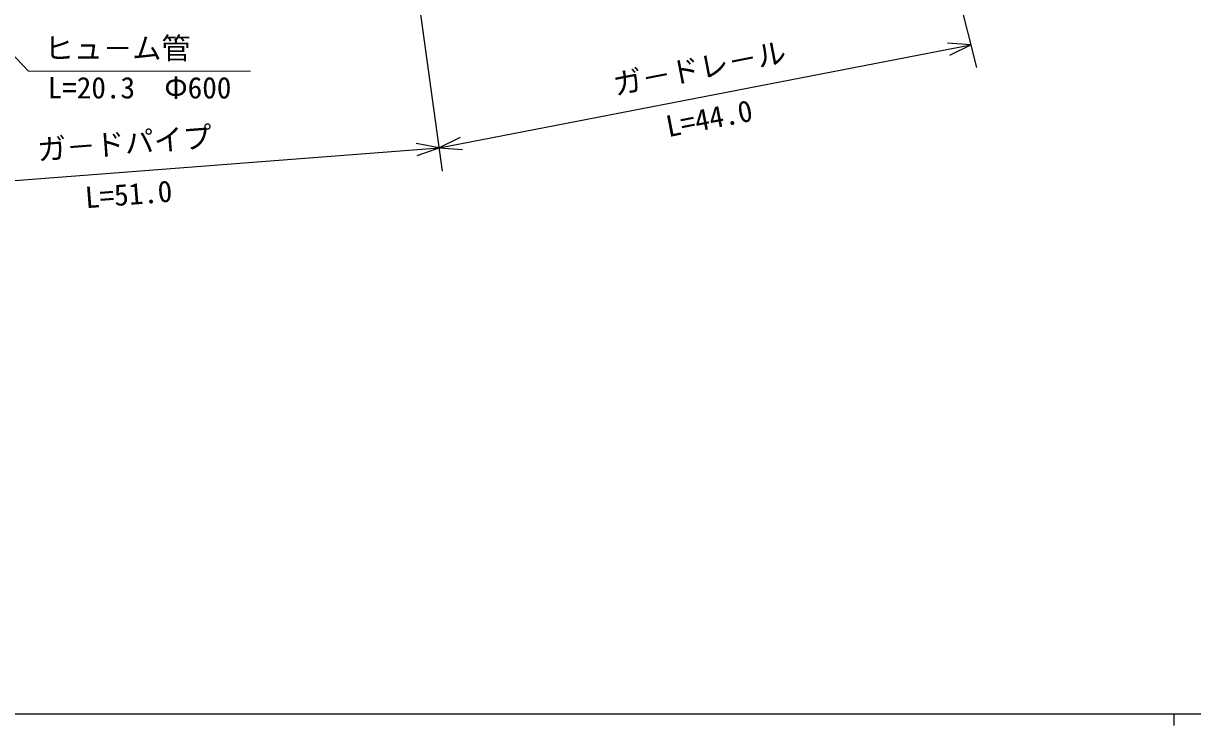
# Model space of a CAD drawing. Units: millimetres, scale not verified. Extents: x 40000 to 680000, y 20000 to 380000.
# Drawn here: x 169563 to 269612, y 204000 to 264087 of the extents above; entities that cross this region are included whole.
import ezdxf
from ezdxf.enums import TextEntityAlignment as Align

# ---------------------------------------------------------------- set-up
doc = ezdxf.new("R2010")
doc.units = ezdxf.units.MM
doc.header["$LTSCALE"] = 1000
for name, color, linetype, lineweight in [('M-STR-HTXT', 7, 'Continuous', 13), ('M-STR-STRC', 7, 'Continuous', 25), ('M-TTL-BAND', 7, 'Continuous', 25)]:
    doc.layers.add(name, color=color, linetype=linetype, lineweight=lineweight)
doc.styles.add('@ＭＳ ゴシック', font='')
doc.styles.add('ＭＳ ゴシック', font='')
doc.styles.get('@ＭＳ ゴシック').set_extended_font_data('@MS Gothic')
doc.styles.get('ＭＳ ゴシック').set_extended_font_data('MS Gothic')

msp = doc.modelspace()

# ---------------------------------------------------------------- linework, layer by layer
at = {"layer": 'M-STR-HTXT'}
for q in [(155541, 275160), (189000, 260000)]:
    msp.add_line((170000, 260000), q, dxfattribs=at)
at = {"layer": 'M-STR-STRC'}
for p, q in [((244392, 287240), (251112, 260310)), ((201421, 280109), (205410, 251453)), ((205134, 253434), (250628, 262250)), ((250628, 262250), (248633, 262391)), ((248830, 261375), (250628, 262250)), ((206932, 254310), (205134, 253434)), ((151701, 249327), (205134, 253434)), ((205134, 253434), (203168, 253802)), ((203248, 252770), (205134, 253434)), ((205134, 253434), (207129, 253294))]:
    msp.add_line(p, q, dxfattribs=at)
at = {"layer": 'M-TTL-BAND'}
for p, q in [((40000, 205000), (579000, 205000)), ((268000, 205000), (268000, 204000))]:
    msp.add_line(p, q, dxfattribs=at)

# ---------------------------------------------------------------- texts
at = {"layer": 'M-STR-HTXT', "style": 'ＭＳ ゴシック'}
msp.add_text('ヒュ－ム管', height=1833, dxfattribs=at).set_placement((171375, 260500), align=Align.BOTTOM_LEFT)
msp.add_text('L=20.3\u3000Φ600', height=1833, dxfattribs=at).set_placement((179500, 259500), align=Align.TOP_CENTER)
at = {"layer": 'M-STR-STRC', "style": 'ＭＳ ゴシック'}
for s, rotation, p in [('ガ－ドレ－ル', 10.967, (227691, 258824)), ('ガ－ドパイプ', 4.396, (178341, 252377))]:
    msp.add_text(s, height=1833, rotation=rotation, dxfattribs=at).set_placement(p, align=Align.BOTTOM_CENTER)
at = {"layer": 'M-STR-STRC', "style": '@ＭＳ ゴシック'}
for s, rotation, p in [('L=44.0', 10.967, (228071, 256860)), ('L=51.0', 4.396, (178495, 250383))]:
    msp.add_text(s, height=1833, rotation=rotation, dxfattribs=at).set_placement(p, align=Align.TOP_CENTER)

doc.saveas('drawing.dxf')
